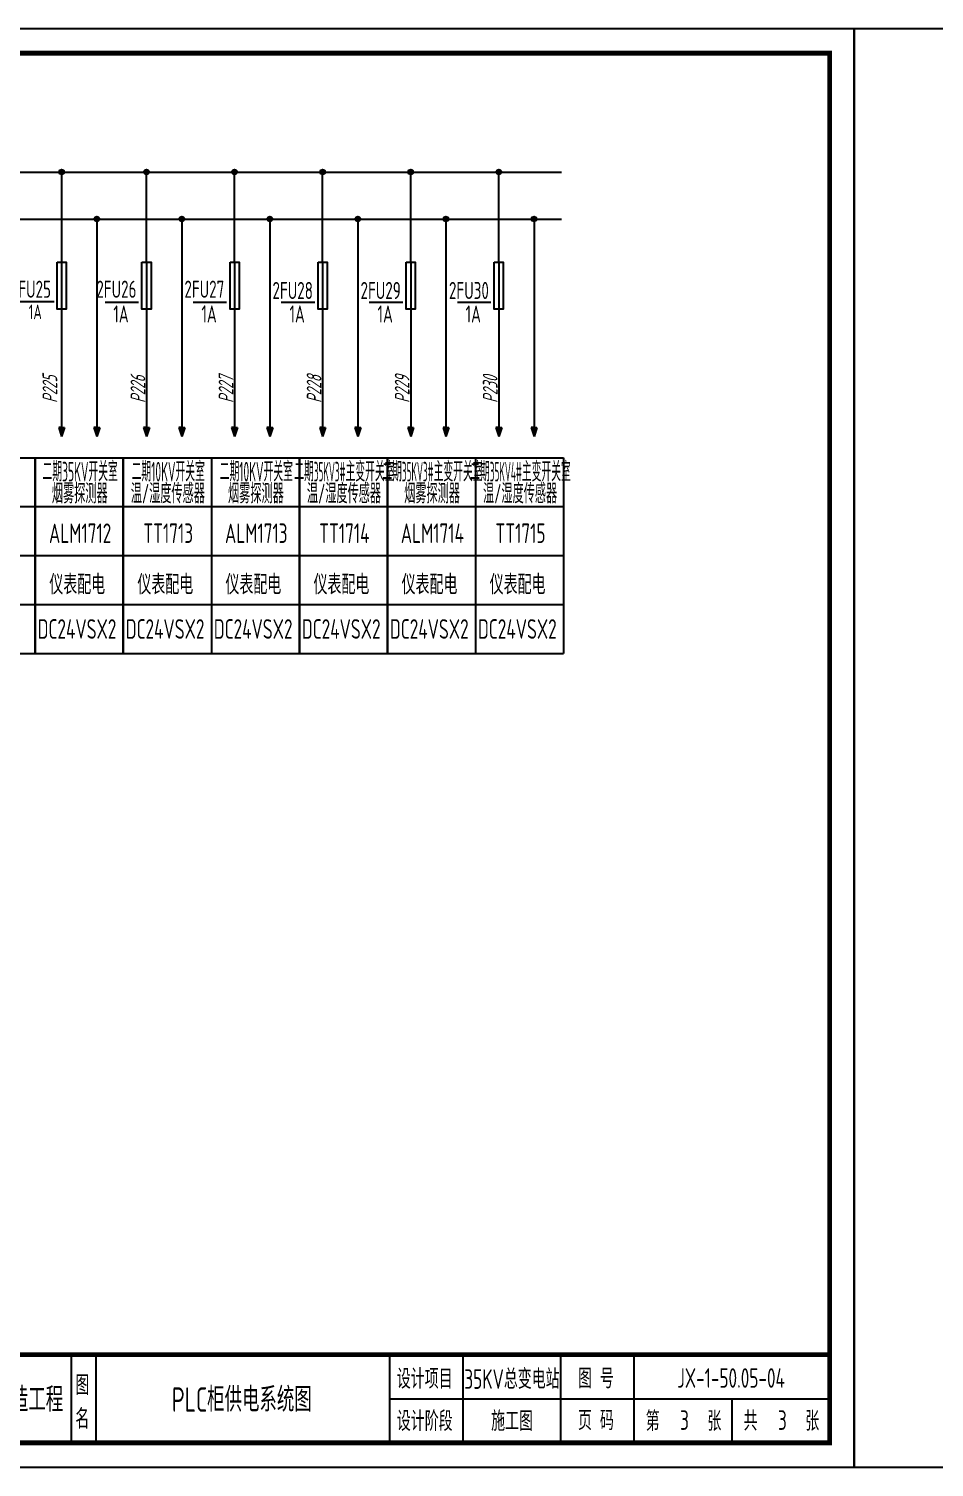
# Model space of a CAD drawing. Header units: millimetres. Extents: x 30557 to 235556, y -116603 to -73383.
# Drawn here: x 225553 to 227403, y -76323 to -73383 of the extents above; entities that cross this region are included whole.
import ezdxf
from ezdxf.enums import TextEntityAlignment as Align

# ---------------------------------------------------------------- set-up
doc = ezdxf.new("R2010")
doc.units = ezdxf.units.MM
doc.layers.add('1', color=3, linetype='Continuous')
doc.layers.add('AXIS', color=4, linetype='Continuous')
doc.layers.add('_Drawing', color=7, linetype='Continuous', lineweight=25)
doc.styles.add('supcon', font='sceie.shx', dxfattribs={"width": 0.75, "height": 40, "bigfont": 'sceic.shx'})

# ---------------------------------------------------------------- blocks, each defined once
blk = doc.blocks.new('supcon图框')
at = {"linetype": 'Continuous'}
for p, q in [((6145.7, 4361.7), (1987.7, 4361.7)), ((1987.7, 4361.7), (1987.7, 1421.7)), ((6145.7, 1421.7), (6145.7, 4361.7)), ((1987.7, 1421.7), (6145.7, 1421.7))]:
    blk.add_line(p, q, dxfattribs=at)
for p, q in [((4545.7, 1651.7), (4545.7, 1471.7)), ((4595.7, 1651.7), (4595.7, 1471.7)), ((5195.7, 1651.7), (5195.7, 1471.7)), ((5345.7, 1651.7), (5345.7, 1471.7)), ((5545.7, 1651.7), (5545.7, 1471.7)), ((5695.7, 1651.7), (5695.7, 1471.7)), ((5195.7, 1561.7), (6095.7, 1561.7)), ((5895.7, 1561.7), (5895.7, 1471.7))]:
    blk.add_line(p, q)
at = {"linetype": 'Continuous', "const_width": 10}
blk.add_lwpolyline([(2195.7, 4311.7), (6095.7, 4311.7), (6095.7, 1471.7), (2195.7, 1471.7)], close=True, dxfattribs=at)
blk.add_lwpolyline([(2195.7, 1651.7), (6095.7, 1651.7)], dxfattribs=at)
at = {"style": 'supcon', "width": 0.75}
for s, p in [('设计项目', (5268, 1604.2)), ('图 号', (5618, 1604.2)), ('图', (4568.2, 1590.7)), ('名', (4568.2, 1522.9)), ('设计阶段', (5268, 1518.1)), ('施工图', (5446.5, 1518.1)), ('页 码', (5618, 1518.1)), ('第      张', (5797, 1518.1)), ('共      张', (5997, 1518.1))]:
    blk.add_text(s, height=40, dxfattribs=at).set_placement(p, align=Align.MIDDLE)

msp = doc.modelspace()

# ---------------------------------------------------------------- hatches: boundary and pattern name
h = msp.add_hatch(color=256)
h.dxf.hatch_style = 1
h.paths.add_polyline_path([(225624.9, -73675.8, 1), (225614.9, -73675.8, 1)])
h = msp.add_hatch(color=256)
h.dxf.hatch_style = 1
h.paths.add_polyline_path([(225798.4, -73675.8, 1), (225788.4, -73675.8, 1)])
h = msp.add_hatch(color=256)
h.dxf.hatch_style = 1
h.paths.add_polyline_path([(225978.4, -73675.7, 1), (225968.4, -73675.7, 1)])
h = msp.add_hatch(color=256)
h.dxf.hatch_style = 1
h.paths.add_polyline_path([(226158.4, -73675.8, 1), (226148.4, -73675.8, 1)])
h = msp.add_hatch(color=256)
h.dxf.hatch_style = 1
h.paths.add_polyline_path([(226338.4, -73675.8, 1), (226328.4, -73675.8, 1)])
h = msp.add_hatch(color=256)
h.dxf.hatch_style = 1
h.paths.add_polyline_path([(226518.4, -73675.8, 1), (226508.4, -73675.8, 1)])
h = msp.add_hatch(color=256)
h.dxf.hatch_style = 1
h.paths.add_polyline_path([(225696.9, -73771.8, 1), (225686.9, -73771.8, 1)])
h = msp.add_hatch(color=256)
h.dxf.hatch_style = 1
h.paths.add_polyline_path([(225870.4, -73771.8, 1), (225860.4, -73771.8, 1)])
h = msp.add_hatch(color=256)
h.dxf.hatch_style = 1
h.paths.add_polyline_path([(226050.4, -73771.8, 1), (226040.4, -73771.8, 1)])
h = msp.add_hatch(color=256)
h.dxf.hatch_style = 1
h.paths.add_polyline_path([(226230.4, -73771.8, 1), (226220.4, -73771.8, 1)])
h = msp.add_hatch(color=256)
h.dxf.hatch_style = 1
h.paths.add_polyline_path([(226410.4, -73771.8, 1), (226400.4, -73771.8, 1)])
h = msp.add_hatch(color=256)
h.dxf.hatch_style = 1
h.paths.add_polyline_path([(226590.4, -73771.8, 1), (226580.4, -73771.8, 1)])
at = {"layer": '1'}
for color, points in [(37, [(225619.9, -74198.2), (225613.9, -74198.2), (225619.9, -74216.2), (225625.9, -74198.2)]), (5, [(225697.9, -74198.2), (225691.9, -74198.2), (225685.9, -74198.2), (225691.9, -74216.2)]), (37, [(225793.4, -74198.2), (225787.4, -74198.2), (225793.4, -74216.2), (225799.4, -74198.2)]), (5, [(225871.4, -74198.2), (225865.4, -74198.2), (225859.4, -74198.2), (225865.4, -74216.2)]), (37, [(225973.4, -74198.2), (225967.4, -74198.2), (225973.4, -74216.2), (225979.4, -74198.2)]), (5, [(226051.4, -74198.2), (226045.4, -74198.2), (226039.4, -74198.2), (226045.4, -74216.2)]), (37, [(226153.4, -74198.2), (226147.4, -74198.2), (226153.4, -74216.2), (226159.4, -74198.2)]), (5, [(226231.4, -74198.2), (226225.4, -74198.2), (226219.4, -74198.2), (226225.4, -74216.2)]), (37, [(226333.4, -74198.2), (226327.4, -74198.2), (226333.4, -74216.2), (226339.4, -74198.2)]), (5, [(226411.4, -74198.2), (226405.4, -74198.2), (226399.4, -74198.2), (226405.4, -74216.2)]), (37, [(226513.4, -74198.2), (226507.4, -74198.2), (226513.4, -74216.2), (226519.4, -74198.2)]), (5, [(226591.4, -74198.2), (226585.4, -74198.2), (226579.4, -74198.2), (226585.4, -74216.2)])]:
    msp.add_hatch(color=color, dxfattribs=at).paths.add_polyline_path(points)

# ---------------------------------------------------------------- linework, layer by layer
at = {"linetype": 'Continuous'}
for p, q in [((225528.5, -73940.6), (225604.8, -73940.6)), ((223765.9, -74259.6), (226645.9, -74259.6)), ((223765.9, -74659.6), (226645.9, -74659.6))]:
    msp.add_line(p, q, dxfattribs=at)
for p, q in [((225708.7, -73941.6), (225777.1, -73941.6)), ((225888.7, -73941.6), (225957.1, -73941.6)), ((226068.7, -73941.6), (226137.1, -73941.6)), ((226248.7, -73941.6), (226317.1, -73941.6)), ((226428.7, -73941.6), (226497.1, -73941.6))]:
    msp.add_line(p, q)
at = {"color": 7, "linetype": 'Continuous'}
for p, q in [((225565.9, -74659.6), (225565.9, -74259.6)), ((225565.9, -74259.6), (225565.9, -74659.6)), ((225745.9, -74659.6), (225745.9, -74259.6)), ((225745.9, -74259.6), (225745.9, -74659.6)), ((225925.9, -74259.6), (225925.9, -74659.6)), ((226105.9, -74659.6), (226105.9, -74259.6)), ((226105.9, -74259.6), (226105.9, -74659.6)), ((226285.9, -74659.6), (226285.9, -74259.6)), ((226285.9, -74259.6), (226285.9, -74659.6)), ((226465.9, -74259.6), (226465.9, -74659.6)), ((226645.9, -74259.6), (226645.9, -74659.6)), ((223765.9, -74359.6), (226645.9, -74359.6)), ((223765.9, -74459.6), (226645.9, -74459.6)), ((223765.9, -74559.6), (226645.9, -74559.6))]:
    msp.add_line(p, q, dxfattribs=at)
for centre in [(225619.9, -73675.8), (225793.4, -73675.8), (225973.4, -73675.7), (226153.4, -73675.8), (226333.4, -73675.8), (226513.4, -73675.8), (225691.9, -73771.8), (225865.4, -73771.8), (226045.4, -73771.8), (226225.4, -73771.8), (226405.4, -73771.8), (226585.4, -73771.8)]:
    msp.add_circle(centre, 5)
at = {"layer": '1', "color": 37}
for p, q in [((223826.5, -73675.9), (226641.7, -73675.9)), ((225619.9, -73675.9), (225619.9, -74198.2)), ((225793.4, -73860.1), (225793.4, -73675.8)), ((225973.4, -73860.1), (225973.4, -73675.8)), ((226153.4, -73860.1), (226153.4, -73675.8)), ((226333.4, -73860.1), (226333.4, -73675.8)), ((226513.4, -73860.1), (226513.4, -73675.8)), ((225793.4, -73956.2), (225793.4, -74198.2)), ((225973.4, -73956.2), (225973.4, -74198.2)), ((226153.4, -73956.2), (226153.4, -74198.2)), ((226333.4, -73956.2), (226333.4, -74198.2)), ((226513.4, -73956.2), (226513.4, -74198.2))]:
    msp.add_line(p, q, dxfattribs=at)
at = {"layer": '1', "color": 5}
for p, q in [((223826.5, -73771.9), (226641.7, -73771.9)), ((225691.9, -73771.9), (225691.9, -74198.1)), ((225865.4, -73771.9), (225865.4, -74198.1)), ((226045.4, -73771.9), (226045.4, -74198.1)), ((226225.4, -73771.9), (226225.4, -74198.1)), ((226405.4, -73771.9), (226405.4, -74198.1)), ((226585.4, -73771.9), (226585.4, -74198.1)), ((225691.9, -74198.1), (225685.9, -74198.1)), ((225685.9, -74198.1), (225691.9, -74216.1)), ((225685.9, -74198.2), (225691.9, -74216.2)), ((225697.9, -74198.1), (225691.9, -74216.1)), ((225691.9, -74198.1), (225697.9, -74198.1)), ((225697.9, -74198.2), (225691.9, -74216.2)), ((225865.4, -74198.1), (225859.4, -74198.1)), ((225859.4, -74198.1), (225865.4, -74216.1)), ((225859.4, -74198.2), (225865.4, -74216.2)), ((225871.4, -74198.1), (225865.4, -74216.1)), ((225865.4, -74198.1), (225871.4, -74198.1)), ((225871.4, -74198.2), (225865.4, -74216.2)), ((226045.4, -74198.1), (226039.4, -74198.1)), ((226039.4, -74198.1), (226045.4, -74216.1)), ((226039.4, -74198.2), (226045.4, -74216.2)), ((226051.4, -74198.1), (226045.4, -74216.1)), ((226045.4, -74198.1), (226051.4, -74198.1)), ((226051.4, -74198.2), (226045.4, -74216.2)), ((226225.4, -74198.1), (226219.4, -74198.1)), ((226219.4, -74198.1), (226225.4, -74216.1)), ((226219.4, -74198.2), (226225.4, -74216.2)), ((226231.4, -74198.1), (226225.4, -74216.1)), ((226225.4, -74198.1), (226231.4, -74198.1)), ((226231.4, -74198.2), (226225.4, -74216.2)), ((226405.4, -74198.1), (226399.4, -74198.1)), ((226399.4, -74198.1), (226405.4, -74216.1)), ((226399.4, -74198.2), (226405.4, -74216.2)), ((226411.4, -74198.1), (226405.4, -74216.1)), ((226405.4, -74198.1), (226411.4, -74198.1)), ((226411.4, -74198.2), (226405.4, -74216.2)), ((226585.4, -74198.1), (226579.4, -74198.1)), ((226579.4, -74198.1), (226585.4, -74216.1)), ((226579.4, -74198.2), (226585.4, -74216.2)), ((226591.4, -74198.1), (226585.4, -74216.1)), ((226585.4, -74198.1), (226591.4, -74198.1)), ((226591.4, -74198.2), (226585.4, -74216.2))]:
    msp.add_line(p, q, dxfattribs=at)
at = {"layer": '1', "color": 37, "linetype": 'Continuous'}
for p, q in [((225613.9, -74198.2), (225619.9, -74216.2)), ((225619.9, -74198.2), (225613.9, -74198.2)), ((225619.9, -74198.2), (225625.9, -74198.2)), ((225625.9, -74198.2), (225619.9, -74216.2)), ((225787.4, -74198.2), (225793.4, -74216.2)), ((225793.4, -74198.2), (225787.4, -74198.2)), ((225793.4, -74198.2), (225799.4, -74198.2)), ((225799.4, -74198.2), (225793.4, -74216.2)), ((225967.4, -74198.2), (225973.4, -74216.2)), ((225973.4, -74198.2), (225967.4, -74198.2)), ((225973.4, -74198.2), (225979.4, -74198.2)), ((225979.4, -74198.2), (225973.4, -74216.2)), ((226147.4, -74198.2), (226153.4, -74216.2)), ((226153.4, -74198.2), (226147.4, -74198.2)), ((226153.4, -74198.2), (226159.4, -74198.2)), ((226159.4, -74198.2), (226153.4, -74216.2)), ((226327.4, -74198.2), (226333.4, -74216.2)), ((226333.4, -74198.2), (226327.4, -74198.2)), ((226333.4, -74198.2), (226339.4, -74198.2)), ((226339.4, -74198.2), (226333.4, -74216.2)), ((226507.4, -74198.2), (226513.4, -74216.2)), ((226513.4, -74198.2), (226507.4, -74198.2)), ((226513.4, -74198.2), (226519.4, -74198.2)), ((226519.4, -74198.2), (226513.4, -74216.2))]:
    msp.add_line(p, q, dxfattribs=at)
at = {"layer": 'AXIS', "color": 0, "linetype": 'ByBlock'}
for p, q in [((225619.8, -73860.1), (225619.8, -73956.2)), ((225793.3, -73860.1), (225793.3, -73956.2)), ((225973.3, -73860.1), (225973.3, -73956.2)), ((226153.3, -73860.1), (226153.3, -73956.2)), ((226333.3, -73860.1), (226333.3, -73956.2)), ((226513.3, -73860.1), (226513.3, -73956.2))]:
    msp.add_line(p, q, dxfattribs=at)
for points in [[(225610.6, -73860.1), (225629.1, -73860.1), (225629.1, -73956.2), (225610.6, -73956.2)], [(225784.1, -73860.1), (225802.6, -73860.1), (225802.6, -73956.2), (225784.1, -73956.2)], [(225964.1, -73860.1), (225982.6, -73860.1), (225982.6, -73956.2), (225964.1, -73956.2)], [(226144.1, -73860.1), (226162.6, -73860.1), (226162.6, -73956.2), (226144.1, -73956.2)], [(226324.1, -73860.1), (226342.6, -73860.1), (226342.6, -73956.2), (226324.1, -73956.2)], [(226504.1, -73860.1), (226522.6, -73860.1), (226522.6, -73956.2), (226504.1, -73956.2)]]:
    msp.add_lwpolyline(points, close=True, dxfattribs=at)

# ---------------------------------------------------------------- block references
for p in [(221094, -77744.7), (225252, -77744.7)]:
    msp.add_blockref('supcon图框', p)

# ---------------------------------------------------------------- texts
at = {"color": 3, "style": 'supcon', "width": 0.75}
for s, p in [('35KV总变电站', (226540.4, -76140.5)), ('3', (226893, -76226.6))]:
    msp.add_text(s, height=40, dxfattribs=at).set_placement(p, align=Align.MIDDLE)
at = {"layer": '1', "color": 7, "style": 'supcon', "width": 0.75}
for s, height, p in [('2FU25', 35, (225516, -73932.8)), ('2FU26', 35, (225690.8, -73932.8)), ('2FU27', 35, (225870.8, -73932.8)), ('2FU28', 35, (226050.8, -73935.4)), ('2FU29', 35, (226230.8, -73935.4)), ('2FU30', 35, (226411.5, -73935.4)), ('1A', 35, (225725.6, -73983.4)), ('1A', 35, (225905.6, -73983.4)), ('1A', 35, (226085.6, -73983.4)), ('1A', 35, (226265.6, -73983.4)), ('1A', 35, (226445.6, -73983.4)), ('仪表配电', 40, (225594.8, -74539)), ('仪表配电', 40, (225774.8, -74539)), ('仪表配电', 40, (225954.8, -74539)), ('仪表配电', 40, (226134.8, -74539)), ('仪表配电', 40, (226314.8, -74539)), ('仪表配电', 40, (226494.8, -74539)), ('DC24VSX2', 40, (225571, -74629.7)), ('DC24VSX2', 40, (225751, -74629.7)), ('DC24VSX2', 40, (225931, -74629.7)), ('DC24VSX2', 40, (226111, -74629.7)), ('DC24VSX2', 40, (226291, -74629.7)), ('DC24VSX2', 40, (226471, -74629.7))]:
    msp.add_text(s, height=height, dxfattribs=at).set_placement(p)
at = {"layer": '1', "color": 0, "style": 'supcon', "width": 0.75}
msp.add_text('1A', height=30, dxfattribs=at).set_placement((225552.6, -73976.6))
at = {"layer": '1', "color": 7, "style": 'supcon', "oblique": 15, "width": 0.75}
for s, p in [('P225', (225611, -74147.7)), ('P226', (225791, -74147.7)), ('P227', (225971, -74147.7)), ('P228', (226151, -74147.7)), ('P229', (226331, -74147.7)), ('P230', (226511, -74147.7))]:
    msp.add_text(s, height=30, rotation=90.2156, dxfattribs=at).set_placement(p)
at = {"layer": '1', "color": 7, "style": 'supcon'}
for s, width, p in [('二期35KV开关室', 0.5, (225657.8, -74308.2)), ('二期10KV开关室', 0.5, (225837.8, -74308.2)), ('二期10KV开关室', 0.5, (226017.8, -74308.2)), ('二期35KV3#主变开关室', 0.4, (226197.8, -74308.2)), ('二期35KV3#主变开关室', 0.4, (226377.8, -74308.2)), ('二期35KV4#主变开关室', 0.4, (226557.8, -74308.2)), ('烟雾探测器', 0.6, (225657, -74353)), ('温/湿度传感器', 0.6, (225837, -74353)), ('烟雾探测器', 0.6, (226017, -74353)), ('温/湿度传感器', 0.6, (226197, -74353)), ('烟雾探测器', 0.6, (226377, -74353)), ('温/湿度传感器', 0.6, (226557, -74353)), ('ALM1712', 0.75, (225657.7, -74434)), ('TT1713', 0.75, (225837.7, -74434)), ('ALM1713', 0.75, (226017.7, -74434)), ('TT1714', 0.75, (226197.7, -74434)), ('ALM1714', 0.75, (226377.7, -74434)), ('TT1715', 0.75, (226557.7, -74434))]:
    msp.add_text(s, height=40, dxfattribs=dict(at, width=width)).set_placement(p, align=Align.CENTER)
at = {"layer": '_Drawing', "color": 3, "style": 'supcon', "width": 0.75}
for s, height, p in [('JX-1-50.05-04', 40, (226988.2, -76140.5)), ('嘉兴市联合污水处理厂提标改造工程', 50, (225338.1, -76181.9)), ('PLC柜供电系统图', 50, (225988.1, -76181.9)), ('3', 40, (227093, -76226.6))]:
    msp.add_text(s, height=height, dxfattribs=at).set_placement(p, align=Align.MIDDLE)

doc.saveas('drawing.dxf')
